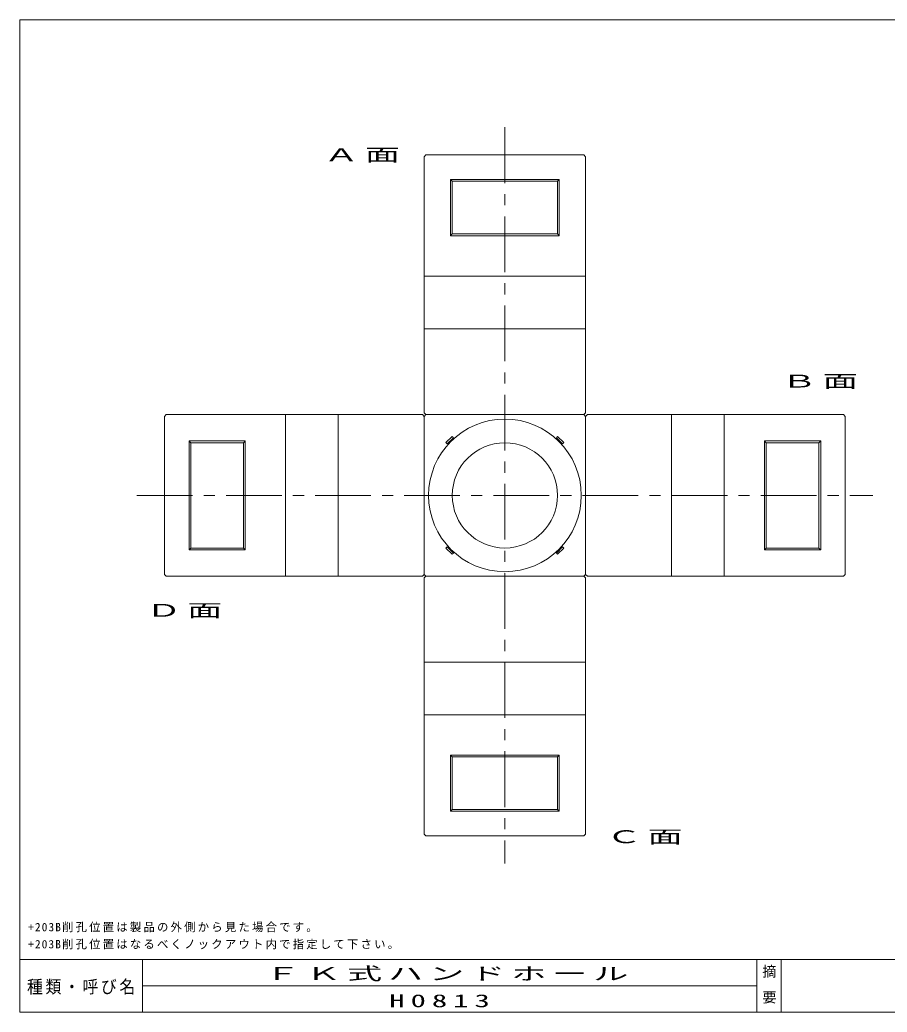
# Model space of a CAD drawing. Units: millimetres, scale not verified. Extents: x -4060 to 4060, y -2828 to 2828.
# Drawn here: x -4060 to 883, y -2828 to 2828 of the extents above; entities that cross this region are included whole.
import ezdxf
from ezdxf.enums import TextEntityAlignment as Align

# ---------------------------------------------------------------- set-up
doc = ezdxf.new("R2010")
doc.units = ezdxf.units.MM
doc.header["$LTSCALE"] = 10
doc.linetypes.add('USER2', pattern=[50.8, 31.75, -6.35, 6.35, -6.35])
for name, color, linetype, lineweight in [('0-3_LATER', 7, 'Continuous', 18), ('0-4_CENTER', 7, 'USER2', 18), ('0-5_TXT', 7, 'Continuous', 18), ('0-7_LAYER', 7, 'Continuous', 18), ('0-A_NO', 7, 'Continuous', 18), ('0-C_CR', 7, 'Continuous', 18)]:
    doc.layers.add(name, color=color, linetype=linetype, lineweight=lineweight)
doc.styles.add('ＭＳ ゴシック', font='')
doc.styles.get('ＭＳ ゴシック').set_extended_font_data('MS Gothic')

msp = doc.modelspace()

# ---------------------------------------------------------------- linework, layer by layer
at = {"layer": '0-3_LATER'}
for points in [[(-1588.71, 446.34), (-1595.78, 453.41), (-1631.13, 418.05), (-1624.06, 410.98)], [(-966.45, 410.98), (-959.38, 418.05), (-994.74, 453.41), (-1001.81, 446.34)], [(-1624.06, -175.92), (-1631.13, -182.99), (-1595.78, -218.34), (-1588.71, -211.27)], [(-1001.81, -211.27), (-994.74, -218.34), (-959.38, -182.99), (-966.45, -175.92)]]:
    msp.add_lwpolyline(points, close=True, dxfattribs=at)
msp.add_circle((-1295.26, 117.53), 300, dxfattribs=at)
at = {"layer": '0-4_CENTER'}
for p, q in [((-1295.26, 2215.03), (-1295.26, -1979.97)), ((-3392.76, 117.53), (802.24, 117.53))]:
    msp.add_line(p, q, dxfattribs=at)
at = {"layer": '0-7_LAYER'}
for p, q in [((-4060, -2527.5), (4060, -2527.5)), ((-3360, -2527.5), (-3360, -2827.5)), ((140, -2527.5), (140, -2827.5)), ((280, -2527.5), (280, -2827.5)), ((-3360, -2677.5), (140, -2677.5))]:
    msp.add_line(p, q, dxfattribs=at)
for points in [[(-4060, -2827.5), (-4060, 2827.5), (4060, 2827.5), (4060, -2827.5)], [(4060, -2827.5), (-4060, -2827.5), (-4060, 2827.5), (4060, 2827.5)], [(-845.26, 2057.53), (-1745.26, 2057.53), (-1755.26, 2047.53), (-1755.26, 1367.53), (-835.26, 1367.53), (-835.26, 2047.53)], [(-835.26, 1367.53), (-1755.26, 1367.53), (-1755.26, 1067.53), (-835.26, 1067.53)], [(-835.26, 1067.53), (-1755.26, 1067.53), (-1755.26, 587.53), (-1745.26, 577.53), (-845.26, 577.53), (-835.26, 587.53)], [(-3235.26, 567.53), (-3235.26, -332.47), (-3225.26, -342.47), (-2545.26, -342.47), (-2545.26, 577.53), (-3225.26, 577.53)], [(-2545.26, 577.53), (-2545.26, -342.47), (-2245.26, -342.47), (-2245.26, 577.53)], [(-2245.26, 577.53), (-2245.26, -342.47), (-1765.26, -342.47), (-1755.26, -332.47), (-1755.26, 567.53), (-1765.26, 577.53)], [(-1745.26, -342.47), (-845.26, -342.47), (-835.26, -332.47), (-835.26, 567.53), (-845.26, 577.53), (-1745.26, 577.53), (-1755.26, 567.53), (-1755.26, -332.47)], [(-345.26, -342.47), (-345.26, 577.53), (-825.26, 577.53), (-835.26, 567.53), (-835.26, -332.47), (-825.26, -342.47)], [(-45.26, -342.47), (-45.26, 577.53), (-345.26, 577.53), (-345.26, -342.47)], [(644.74, -332.47), (644.74, 567.53), (634.74, 577.53), (-45.26, 577.53), (-45.26, -342.47), (634.74, -342.47)], [(-1755.26, -832.47), (-835.26, -832.47), (-835.26, -352.47), (-845.26, -342.47), (-1745.26, -342.47), (-1755.26, -352.47)], [(-1755.26, -1132.47), (-835.26, -1132.47), (-835.26, -832.47), (-1755.26, -832.47)], [(-1745.26, -1822.47), (-845.26, -1822.47), (-835.26, -1812.47), (-835.26, -1132.47), (-1755.26, -1132.47), (-1755.26, -1812.47)]]:
    msp.add_lwpolyline(points, close=True, dxfattribs=at)
at = {"layer": '0-A_NO'}
for p, q in [((-1595.26, 1907.53), (-1605.26, 1917.53)), ((-995.26, 1907.53), (-985.26, 1917.53)), ((-1595.26, 1607.53), (-1605.26, 1597.53)), ((-995.26, 1607.53), (-985.26, 1597.53)), ((-3085.26, 417.53), (-3095.26, 427.53)), ((-2785.26, 417.53), (-2775.26, 427.53)), ((194.74, 417.53), (184.74, 427.53)), ((494.74, 417.53), (504.74, 427.53)), ((-3085.26, -182.47), (-3095.26, -192.47)), ((-2785.26, -182.47), (-2775.26, -192.47)), ((194.74, -182.47), (184.74, -192.47)), ((494.74, -182.47), (504.74, -192.47)), ((-1595.26, -1372.47), (-1605.26, -1362.47)), ((-995.26, -1372.47), (-985.26, -1362.47)), ((-1595.26, -1672.47), (-1605.26, -1682.47)), ((-995.26, -1672.47), (-985.26, -1682.47))]:
    msp.add_line(p, q, dxfattribs=at)
for points in [[(-985.26, 1597.53), (-1605.26, 1597.53), (-1605.26, 1917.53), (-985.26, 1917.53)], [(-995.26, 1607.53), (-1595.26, 1607.53), (-1595.26, 1907.53), (-995.26, 1907.53)], [(-2775.26, 427.53), (-2775.26, -192.47), (-3095.26, -192.47), (-3095.26, 427.53)], [(-2785.26, 417.53), (-2785.26, -182.47), (-3085.26, -182.47), (-3085.26, 417.53)], [(184.74, -192.47), (184.74, 427.53), (504.74, 427.53), (504.74, -192.47)], [(194.74, -182.47), (194.74, 417.53), (494.74, 417.53), (494.74, -182.47)], [(-1605.26, -1362.47), (-985.26, -1362.47), (-985.26, -1682.47), (-1605.26, -1682.47)], [(-1595.26, -1372.47), (-995.26, -1372.47), (-995.26, -1672.47), (-1595.26, -1672.47)]]:
    msp.add_lwpolyline(points, close=True, dxfattribs=at)
at = {"layer": '0-C_CR'}
msp.add_circle((-1295.26, 117.53), 435, dxfattribs=at)

# ---------------------------------------------------------------- texts
at = {"layer": '0-5_TXT', "attachment_point": 7, "style": 'ＭＳ ゴシック'}
for s, insert, char_height in [('\\T1.17;\\W2;Ａ面', (-2327.5, 2014.09), 73.31), ('\\T1.17;\\W2;Ｂ面', (282.56, 724.05), 73.31), ('\\T1.17;\\W2;Ｄ面', (-3339.74, -582.32), 73.31), ('\\T1.17;\\W2;Ｃ面', (-716.34, -1872.36), 73.31), ('\\T1.19;+203B削孔位置は製品の外側から見た場合です。', (-4012.5, -2372.09), 47.65), ('\\T1.19;+203B削孔位置はなるべくノックアウト内で指定して下さい。', (-4012.5, -2469.59), 47.65), ('\\T1.17;\\W2;ＦＫ式ハンドホール', (-2663.33, -2652.5), 73.31), ('\\T1.39;\\W1.75;H0813', (-1954.14, -2800.45), 73.31)]:
    msp.add_mtext(s, dxfattribs=dict(at, insert=insert, char_height=char_height))
at = {"layer": '0-7_LAYER', "style": 'ＭＳ ゴシック'}
for s, p in [('摘', (171.9, -2642.5)), ('要', (172.67, -2789.83))]:
    msp.add_text(s, height=58.65, dxfattribs=at).set_placement(p, align=Align.BOTTOM_LEFT)
at = {"layer": '0-7_LAYER', "insert": (-4019, -2727.5), "char_height": 73.31, "attachment_point": 7, "style": 'ＭＳ ゴシック'}
msp.add_mtext('\\T1.17;\\W0.9;種類・呼び名', dxfattribs=at)

doc.saveas('drawing.dxf')
